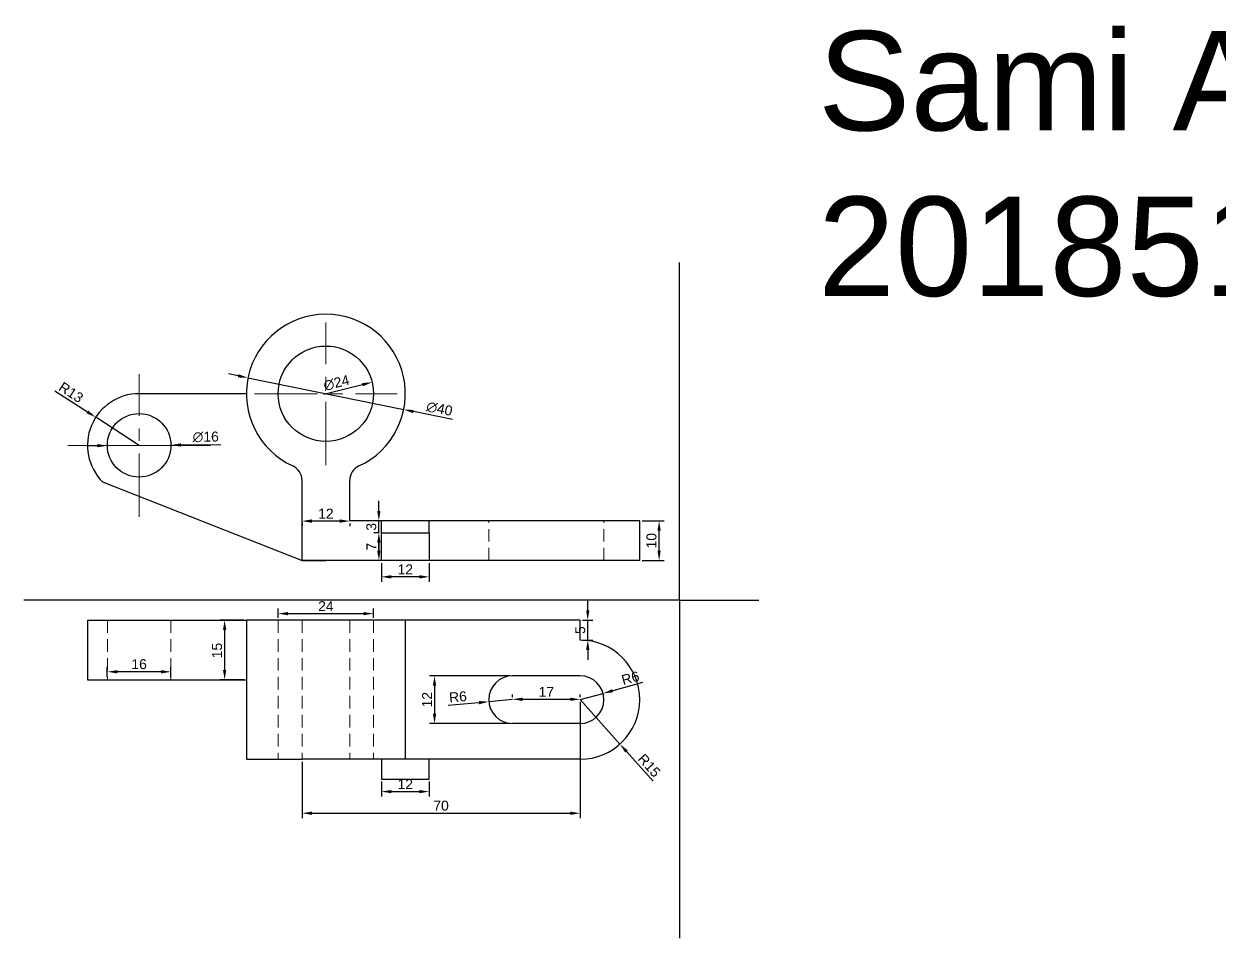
# Model space of a CAD drawing. Header units: millimetres. Extents: x 0 to 582, y 1 to 469.
# Drawn here: x 0.1 to 300.9, y 239.2 to 469.2 of the extents above; entities that cross this region are included whole.
import ezdxf

# ---------------------------------------------------------------- set-up
doc = ezdxf.new("R2010")
doc.units = ezdxf.units.MM
doc.header["$LTSCALE"] = 0.25
doc.linetypes.add('CENTERX2', pattern=[101.6, 63.5, -12.7, 12.7, -12.7])
doc.linetypes.add('HIDDENX2', pattern=[19.05, 12.7, -6.35])
for name, color, linetype, lineweight in [('Center', 1, 'CENTERX2', 15), ('Dimension', 3, 'Continuous', 9), ('Hidden', 2, 'HIDDENX2', 13)]:
    doc.layers.add(name, color=color, linetype=linetype, lineweight=lineweight)
doc.styles.get("Standard").update_dxf_attribs({"font": 'arial.ttf'})
doc.dimstyles.new('ISO-25', dxfattribs={"dimtxt": 2.5, "dimasz": 2.5, "dimexe": 1.25, "dimexo": 0.625, "dimtad": 1, "dimtxsty": 'Standard', "dimcen": 2.5, "dimadec": 0, "dimazin": 0, "dimtfac": 1, "dimtmove": 0, "dimatfit": 3, "dimfxl": 1, "dimarcsym": 0})

# ---------------------------------------------------------------- blocks, each defined once
blk = doc.blocks.new('*D1')
at = {"layer": 'Defpoints', "color": 0, "transparency": 16777216}
for p in [(155.06, 344.18), (159.94, 344.18), (155.06, 334.18)]:
    blk.add_point(p, dxfattribs=at)
at = {"layer": 'Dimension', "color": 0, "lineweight": -2, "transparency": 16777216}
for p, q in [((155.69, 344.18), (161.19, 344.18)), ((159.94, 336.68), (159.94, 341.68)), ((155.69, 334.18), (161.19, 334.18))]:
    blk.add_line(p, q, dxfattribs=at)
at = {"layer": 'Dimension', "color": 0, "transparency": 16777216}
for points in [[(159.52, 341.68), (160.35, 341.68), (159.94, 344.18)], [(159.52, 336.68), (160.35, 336.68), (159.94, 334.18)]]:
    blk.add_solid(points, dxfattribs=at)
at = {"layer": 'Dimension', "color": 0, "transparency": 16777216, "insert": (158.03, 339.18), "char_height": 2.5, "attachment_point": 5, "rotation": 90}
blk.add_mtext('10', dxfattribs=at)
blk = doc.blocks.new('*D2')
at = {"layer": 'Defpoints', "color": 0, "transparency": 16777216}
for p in [(70.06, 344.18), (70.06, 344.12), (82.06, 344.18)]:
    blk.add_point(p, dxfattribs=at)
at = {"layer": 'Dimension', "color": 0, "lineweight": -2, "transparency": 16777216}
for p, q in [((70.06, 343.55), (70.06, 342.87)), ((79.56, 344.12), (72.56, 344.12)), ((82.06, 343.55), (82.06, 342.87))]:
    blk.add_line(p, q, dxfattribs=at)
at = {"layer": 'Dimension', "color": 0, "transparency": 16777216}
for points in [[(72.56, 344.54), (72.56, 343.7), (70.06, 344.12)], [(79.56, 344.54), (79.56, 343.7), (82.06, 344.12)]]:
    blk.add_solid(points, dxfattribs=at)
at = {"layer": 'Dimension', "color": 0, "transparency": 16777216, "insert": (76.06, 346), "char_height": 2.5, "attachment_point": 5}
blk.add_mtext('12', dxfattribs=at)
blk = doc.blocks.new('*D3')
at = {"layer": 'Defpoints', "color": 0, "transparency": 16777216}
for p in [(87.71, 379.05), (64.41, 373.3)]:
    blk.add_point(p, dxfattribs=at)
at = {"layer": 'Dimension', "color": 0, "lineweight": -2, "transparency": 16777216}
blk.add_line((75.54, 376.05), (85.28, 378.46), dxfattribs=at)
at = {"layer": 'Dimension', "color": 0, "transparency": 16777216}
blk.add_solid([(85.18, 378.86), (85.38, 378.05), (87.71, 379.05)], dxfattribs=at)
at = {"layer": 'Dimension', "color": 0, "transparency": 16777216, "insert": (78.72, 378.87), "char_height": 2.5, "attachment_point": 5, "rotation": 13.8626}
blk.add_mtext('∅24', dxfattribs=at)
blk = doc.blocks.new('*D4')
at = {"layer": 'Defpoints', "color": 0, "transparency": 16777216}
for p in [(56.46, 380.17), (95.66, 372.18)]:
    blk.add_point(p, dxfattribs=at)
at = {"layer": 'Dimension', "color": 0, "lineweight": -2, "transparency": 16777216}
for p, q in [((54.01, 380.67), (51.57, 381.17)), ((56.46, 380.17), (95.66, 372.18)), ((107.95, 369.68), (98.11, 371.68))]:
    blk.add_line(p, q, dxfattribs=at)
at = {"layer": 'Dimension', "color": 0, "transparency": 16777216}
for points in [[(54.1, 381.08), (53.93, 380.27), (56.46, 380.17)], [(98.19, 372.09), (98.02, 371.28), (95.66, 372.18)]]:
    blk.add_solid(points, dxfattribs=at)
at = {"layer": 'Dimension', "color": 0, "transparency": 16777216, "insert": (104.65, 372.36), "char_height": 2.5, "attachment_point": 5, "rotation": 348.477}
blk.add_mtext('∅40', dxfattribs=at)
blk = doc.blocks.new('*D5')
at = {"layer": 'Defpoints', "color": 0, "transparency": 16777216}
for p in [(21.06, 363.11), (37.06, 363.24)]:
    blk.add_point(p, dxfattribs=at)
at = {"layer": 'Dimension', "color": 0, "lineweight": -2, "transparency": 16777216}
for p, q in [((18.56, 363.09), (16.06, 363.07)), ((21.06, 363.11), (37.06, 363.24)), ((49.61, 363.35), (39.56, 363.26))]:
    blk.add_line(p, q, dxfattribs=at)
at = {"layer": 'Dimension', "color": 0, "transparency": 16777216}
for points in [[(18.56, 363.51), (18.57, 362.68), (21.06, 363.11)], [(39.56, 363.68), (39.56, 362.85), (37.06, 363.24)]]:
    blk.add_solid(points, dxfattribs=at)
at = {"layer": 'Dimension', "color": 0, "transparency": 16777216, "insert": (45.82, 365.29), "char_height": 2.5, "attachment_point": 5, "rotation": 0.466}
blk.add_mtext('∅16', dxfattribs=at)
blk = doc.blocks.new('*D6')
at = {"layer": 'Defpoints', "color": 0, "transparency": 16777216}
for p in [(18.14, 370.23), (29.06, 363.18)]:
    blk.add_point(p, dxfattribs=at)
at = {"layer": 'Dimension', "color": 0, "lineweight": -2, "transparency": 16777216}
for p, q in [((7.87, 376.86), (16.04, 371.59)), ((29.06, 363.18), (18.14, 370.23))]:
    blk.add_line(p, q, dxfattribs=at)
at = {"layer": 'Dimension', "color": 0, "transparency": 16777216}
blk.add_solid([(16.27, 371.94), (15.81, 371.24), (18.14, 370.23)], dxfattribs=at)
at = {"layer": 'Dimension', "color": 0, "transparency": 16777216, "insert": (11.94, 376.5), "char_height": 2.5, "attachment_point": 5, "rotation": 327.1526}
blk.add_mtext('R13', dxfattribs=at)
blk = doc.blocks.new('*D7')
at = {"layer": 'Defpoints', "color": 0, "transparency": 16777216}
for p in [(56.06, 319.18), (50.59, 304.18), (56.06, 304.18)]:
    blk.add_point(p, dxfattribs=at)
at = {"layer": 'Dimension', "color": 0, "lineweight": -2, "transparency": 16777216}
for p, q in [((55.44, 319.18), (49.34, 319.18)), ((50.59, 316.68), (50.59, 306.68)), ((55.44, 304.18), (49.34, 304.18))]:
    blk.add_line(p, q, dxfattribs=at)
at = {"layer": 'Dimension', "color": 0, "transparency": 16777216}
for points in [[(50.17, 316.68), (51, 316.68), (50.59, 319.18)], [(50.17, 306.68), (51, 306.68), (50.59, 304.18)]]:
    blk.add_solid(points, dxfattribs=at)
at = {"layer": 'Dimension', "color": 0, "transparency": 16777216, "insert": (48.69, 311.54), "char_height": 2.5, "attachment_point": 5, "rotation": 90}
blk.add_mtext('15', dxfattribs=at)
blk = doc.blocks.new('*D8')
at = {"layer": 'Defpoints', "color": 0, "transparency": 16777216}
for p in [(21.06, 306.2), (21.06, 304.18), (37.06, 304.18)]:
    blk.add_point(p, dxfattribs=at)
at = {"layer": 'Dimension', "color": 0, "lineweight": -2, "transparency": 16777216}
for p, q in [((21.06, 304.8), (21.06, 307.45)), ((37.06, 304.8), (37.06, 307.45)), ((34.56, 306.2), (23.56, 306.2))]:
    blk.add_line(p, q, dxfattribs=at)
at = {"layer": 'Dimension', "color": 0, "transparency": 16777216}
for points in [[(23.56, 306.61), (23.56, 305.78), (21.06, 306.2)], [(34.56, 306.61), (34.56, 305.78), (37.06, 306.2)]]:
    blk.add_solid(points, dxfattribs=at)
at = {"layer": 'Dimension', "color": 0, "transparency": 16777216, "insert": (29.06, 308.1), "char_height": 2.5, "attachment_point": 5}
blk.add_mtext('16', dxfattribs=at)
blk = doc.blocks.new('*D9')
at = {"layer": 'Defpoints', "color": 0, "transparency": 16777216}
for p in [(90.06, 279.18), (102.06, 279.18), (102.06, 276.04)]:
    blk.add_point(p, dxfattribs=at)
at = {"layer": 'Dimension', "color": 0, "lineweight": -2, "transparency": 16777216}
for p, q in [((90.06, 278.55), (90.06, 274.79)), ((102.06, 278.55), (102.06, 274.79)), ((92.56, 276.04), (99.56, 276.04))]:
    blk.add_line(p, q, dxfattribs=at)
at = {"layer": 'Dimension', "color": 0, "transparency": 16777216}
for points in [[(92.56, 276.46), (92.56, 275.63), (90.06, 276.04)], [(99.56, 276.46), (99.56, 275.63), (102.06, 276.04)]]:
    blk.add_solid(points, dxfattribs=at)
at = {"layer": 'Dimension', "color": 0, "transparency": 16777216, "insert": (96.06, 277.92), "char_height": 2.5, "attachment_point": 5}
blk.add_mtext('12', dxfattribs=at)
blk = doc.blocks.new('*D10')
at = {"layer": 'Defpoints', "color": 0, "transparency": 16777216}
for p in [(90.06, 334.18), (102.06, 334.18), (90.06, 330.09)]:
    blk.add_point(p, dxfattribs=at)
at = {"layer": 'Dimension', "color": 0, "lineweight": -2, "transparency": 16777216}
for p, q in [((90.06, 333.55), (90.06, 328.84)), ((102.06, 333.55), (102.06, 328.84)), ((99.56, 330.09), (92.56, 330.09))]:
    blk.add_line(p, q, dxfattribs=at)
at = {"layer": 'Dimension', "color": 0, "transparency": 16777216}
for points in [[(92.56, 330.51), (92.56, 329.67), (90.06, 330.09)], [(99.56, 330.51), (99.56, 329.67), (102.06, 330.09)]]:
    blk.add_solid(points, dxfattribs=at)
at = {"layer": 'Dimension', "color": 0, "transparency": 16777216, "insert": (96.06, 331.97), "char_height": 2.5, "attachment_point": 5}
blk.add_mtext('12', dxfattribs=at)
blk = doc.blocks.new('*D11')
at = {"layer": 'Defpoints', "color": 0, "transparency": 16777216}
for p in [(89.4, 344.18), (90.06, 344.18), (90.06, 341.18)]:
    blk.add_point(p, dxfattribs=at)
at = {"layer": 'Dimension', "color": 0, "lineweight": -2, "transparency": 16777216}
for p, q in [((89.4, 346.68), (89.4, 349.18)), ((89.44, 344.18), (88.15, 344.18)), ((89.4, 341.18), (89.4, 344.18)), ((89.44, 341.18), (88.15, 341.18)), ((89.4, 338.68), (89.4, 336.18))]:
    blk.add_line(p, q, dxfattribs=at)
at = {"layer": 'Dimension', "color": 0, "transparency": 16777216}
for points in [[(88.98, 346.68), (89.82, 346.68), (89.4, 344.18)], [(88.98, 338.68), (89.82, 338.68), (89.4, 341.18)]]:
    blk.add_solid(points, dxfattribs=at)
at = {"layer": 'Dimension', "color": 0, "transparency": 16777216, "insert": (87.5, 342.68), "char_height": 2.5, "attachment_point": 5, "rotation": 90}
blk.add_mtext('3', dxfattribs=at)
blk = doc.blocks.new('*D12')
at = {"layer": 'Defpoints', "color": 0, "transparency": 16777216}
for p in [(89.4, 341.18), (90.06, 341.18), (90.06, 334.18)]:
    blk.add_point(p, dxfattribs=at)
at = {"layer": 'Dimension', "color": 0, "lineweight": -2, "transparency": 16777216}
for p, q in [((89.44, 341.18), (88.15, 341.18)), ((89.4, 336.68), (89.4, 338.68)), ((89.44, 334.18), (88.15, 334.18))]:
    blk.add_line(p, q, dxfattribs=at)
at = {"layer": 'Dimension', "color": 0, "transparency": 16777216}
for points in [[(88.98, 338.68), (89.82, 338.68), (89.4, 341.18)], [(88.98, 336.68), (89.82, 336.68), (89.4, 334.18)]]:
    blk.add_solid(points, dxfattribs=at)
at = {"layer": 'Dimension', "color": 0, "transparency": 16777216, "insert": (87.53, 337.68), "char_height": 2.5, "attachment_point": 5, "rotation": 90}
blk.add_mtext('7', dxfattribs=at)
blk = doc.blocks.new('*D13')
at = {"layer": 'Defpoints', "color": 0, "transparency": 16777216}
for p in [(123.06, 299.18), (140.06, 299.27), (140.06, 299.18)]:
    blk.add_point(p, dxfattribs=at)
at = {"layer": 'Dimension', "color": 0, "lineweight": -2, "transparency": 16777216}
for p, q in [((123.06, 299.8), (123.06, 300.52)), ((125.56, 299.27), (137.56, 299.27)), ((140.06, 299.8), (140.06, 300.52))]:
    blk.add_line(p, q, dxfattribs=at)
at = {"layer": 'Dimension', "color": 0, "transparency": 16777216}
for points in [[(125.56, 299.69), (125.56, 298.86), (123.06, 299.27)], [(137.56, 299.69), (137.56, 298.86), (140.06, 299.27)]]:
    blk.add_solid(points, dxfattribs=at)
at = {"layer": 'Dimension', "color": 0, "transparency": 16777216, "insert": (131.56, 301.15), "char_height": 2.5, "attachment_point": 5}
blk.add_mtext('17', dxfattribs=at)
blk = doc.blocks.new('*D14')
at = {"layer": 'Defpoints', "color": 0, "transparency": 16777216}
for p in [(140.06, 299.27), (70.06, 284.18), (140.06, 270.6)]:
    blk.add_point(p, dxfattribs=at)
at = {"layer": 'Dimension', "color": 0, "lineweight": -2, "transparency": 16777216}
for p, q in [((140.06, 298.65), (140.06, 269.35)), ((70.06, 283.55), (70.06, 269.35)), ((72.56, 270.6), (137.56, 270.6))]:
    blk.add_line(p, q, dxfattribs=at)
at = {"layer": 'Dimension', "color": 0, "transparency": 16777216}
for points in [[(72.56, 271.01), (72.56, 270.18), (70.06, 270.6)], [(137.56, 271.01), (137.56, 270.18), (140.06, 270.6)]]:
    blk.add_solid(points, dxfattribs=at)
at = {"layer": 'Dimension', "color": 0, "transparency": 16777216, "insert": (105.06, 272.5), "char_height": 2.5, "attachment_point": 5}
blk.add_mtext('70', dxfattribs=at)
blk = doc.blocks.new('*D15')
at = {"layer": 'Defpoints', "color": 0, "transparency": 16777216}
for p in [(140.06, 319.18), (141.98, 319.18), (140.06, 314.18)]:
    blk.add_point(p, dxfattribs=at)
at = {"layer": 'Dimension', "color": 0, "lineweight": -2, "transparency": 16777216}
for p, q in [((141.98, 321.68), (141.98, 324.18)), ((140.69, 319.18), (143.23, 319.18)), ((141.98, 314.18), (141.98, 319.18)), ((140.69, 314.18), (143.23, 314.18)), ((141.98, 311.68), (141.98, 309.18))]:
    blk.add_line(p, q, dxfattribs=at)
at = {"layer": 'Dimension', "color": 0, "transparency": 16777216}
for points in [[(141.57, 321.68), (142.4, 321.68), (141.98, 319.18)], [(141.57, 311.68), (142.4, 311.68), (141.98, 314.18)]]:
    blk.add_solid(points, dxfattribs=at)
at = {"layer": 'Dimension', "color": 0, "transparency": 16777216, "insert": (140.09, 316.68), "char_height": 2.5, "attachment_point": 5, "rotation": 90}
blk.add_mtext('5', dxfattribs=at)
blk = doc.blocks.new('*D16')
at = {"layer": 'Defpoints', "color": 0, "transparency": 16777216}
for p in [(64.06, 319.18), (88.06, 320.83), (88.06, 319.18)]:
    blk.add_point(p, dxfattribs=at)
at = {"layer": 'Dimension', "color": 0, "lineweight": -2, "transparency": 16777216}
for p, q in [((64.06, 319.8), (64.06, 322.08)), ((88.06, 319.8), (88.06, 322.08)), ((66.56, 320.83), (85.56, 320.83))]:
    blk.add_line(p, q, dxfattribs=at)
at = {"layer": 'Dimension', "color": 0, "transparency": 16777216}
for points in [[(66.56, 321.24), (66.56, 320.41), (64.06, 320.83)], [(85.56, 321.24), (85.56, 320.41), (88.06, 320.83)]]:
    blk.add_solid(points, dxfattribs=at)
at = {"layer": 'Dimension', "color": 0, "transparency": 16777216, "insert": (76.06, 322.71), "char_height": 2.5, "attachment_point": 5}
blk.add_mtext('24', dxfattribs=at)
blk = doc.blocks.new('*D17')
at = {"layer": 'Defpoints', "color": 0, "transparency": 16777216}
for p in [(140.06, 299.18), (150.06, 288)]:
    blk.add_point(p, dxfattribs=at)
at = {"layer": 'Dimension', "color": 0, "lineweight": -2, "transparency": 16777216}
for p, q in [((140.06, 299.18), (150.06, 288)), ((158.45, 278.63), (151.73, 286.14))]:
    blk.add_line(p, q, dxfattribs=at)
at = {"layer": 'Dimension', "color": 0, "transparency": 16777216}
blk.add_solid([(152.04, 286.42), (151.42, 285.86), (150.06, 288)], dxfattribs=at)
at = {"layer": 'Dimension', "color": 0, "transparency": 16777216, "insert": (157.45, 282.6), "char_height": 2.5, "attachment_point": 5, "rotation": 311.8279}
blk.add_mtext('R15', dxfattribs=at)
blk = doc.blocks.new('*D18')
at = {"layer": 'Defpoints', "color": 0, "transparency": 16777216}
for p in [(117.08, 298.66), (123.06, 299.18)]:
    blk.add_point(p, dxfattribs=at)
at = {"layer": 'Dimension', "color": 0, "lineweight": -2, "transparency": 16777216}
for p, q in [((106.84, 297.76), (114.59, 298.44)), ((123.06, 299.18), (117.08, 298.66))]:
    blk.add_line(p, q, dxfattribs=at)
at = {"layer": 'Dimension', "color": 0, "transparency": 16777216}
blk.add_solid([(114.56, 298.85), (114.63, 298.02), (117.08, 298.66)], dxfattribs=at)
at = {"layer": 'Dimension', "color": 0, "transparency": 16777216, "insert": (109.31, 299.88), "char_height": 2.5, "attachment_point": 5, "rotation": 5.0104}
blk.add_mtext('R6', dxfattribs=at)
blk = doc.blocks.new('*D19')
at = {"layer": 'Defpoints', "color": 0, "transparency": 16777216}
for p in [(140.06, 299.18), (145.85, 300.76)]:
    blk.add_point(p, dxfattribs=at)
at = {"layer": 'Dimension', "color": 0, "lineweight": -2, "transparency": 16777216}
for p, q in [((155.76, 303.48), (148.26, 301.42)), ((140.06, 299.18), (145.85, 300.76))]:
    blk.add_line(p, q, dxfattribs=at)
at = {"layer": 'Dimension', "color": 0, "transparency": 16777216}
blk.add_solid([(148.15, 301.83), (148.37, 301.02), (145.85, 300.76)], dxfattribs=at)
at = {"layer": 'Dimension', "color": 0, "transparency": 16777216, "insert": (152.71, 304.62), "char_height": 2.5, "attachment_point": 5, "rotation": 15.3149}
blk.add_mtext('R6', dxfattribs=at)
blk = doc.blocks.new('*D75')
at = {"layer": 'Defpoints', "color": 0, "transparency": 16777216}
for p in [(123.06, 305.18), (103.41, 293.18), (123.06, 293.18)]:
    blk.add_point(p, dxfattribs=at)
at = {"layer": 'Dimension', "color": 0, "lineweight": -2, "transparency": 16777216}
for p, q in [((122.44, 305.18), (102.16, 305.18)), ((103.41, 302.68), (103.41, 295.68)), ((122.44, 293.18), (102.16, 293.18))]:
    blk.add_line(p, q, dxfattribs=at)
at = {"layer": 'Dimension', "color": 0, "transparency": 16777216}
for points in [[(102.99, 302.68), (103.83, 302.68), (103.41, 305.18)], [(102.99, 295.68), (103.83, 295.68), (103.41, 293.18)]]:
    blk.add_solid(points, dxfattribs=at)
at = {"layer": 'Dimension', "color": 0, "transparency": 16777216, "insert": (101.53, 299.18), "char_height": 2.5, "attachment_point": 5, "rotation": 90}
blk.add_mtext('12', dxfattribs=at)

msp = doc.modelspace()

# ---------------------------------------------------------------- linework, layer by layer
for p, q in [((165.061, 324.179), (165.061, 409.179)), ((56.061, 376.179), (29.061, 376.179)), ((19.869, 353.987), (70.061, 334.179)), ((70.061, 334.179), (70.061, 354.362)), ((82.061, 344.179), (82.061, 354.362)), ((155.061, 344.179), (82.061, 344.179)), ((90.061, 341.179), (90.061, 344.179)), ((102.061, 341.179), (102.061, 344.179)), ((155.061, 334.179), (155.061, 344.179)), ((90.061, 334.179), (90.061, 341.179)), ((90.061, 341.179), (102.061, 341.179)), ((102.061, 341.179), (102.061, 334.179)), ((140.061, 334.179), (70.061, 334.179)), ((70.061, 334.179), (76.061, 334.179)), ((155.061, 334.179), (140.061, 334.179)), ((165.061, 324.179), (0.061, 324.179)), ((165.061, 324.179), (165.061, 239.179)), ((165.061, 324.179), (185.061, 324.179)), ((16.061, 319.179), (56.061, 319.179)), ((16.061, 319.179), (16.061, 304.179)), ((56.061, 319.179), (56.061, 284.179)), ((70.061, 319.179), (56.061, 319.179)), ((140.061, 319.179), (70.061, 319.179)), ((96.061, 319.179), (96.061, 284.179)), ((140.061, 314.179), (140.061, 319.179)), ((16.061, 304.179), (56.061, 304.179)), ((140.061, 305.179), (123.061, 305.179)), ((140.061, 293.179), (123.061, 293.179)), ((56.061, 284.179), (70.061, 284.179)), ((140.061, 284.179), (70.061, 284.179)), ((90.061, 284.179), (90.061, 279.179)), ((102.061, 279.179), (102.061, 284.179)), ((90.061, 279.179), (102.061, 279.179))]:
    msp.add_line(p, q)
for centre, radius in [((76.061, 376.179), 12), ((29.061, 363.179), 8)]:
    msp.add_circle(centre, radius)
for centre, radius, start, end in [((76.061, 376.179), 20, 294.62432, 245.37568), ((29.061, 363.179), 13, 90, 225), ((66.061, 354.362), 4, 0, 65.37568), ((86.061, 354.362), 4, 114.62432, 180), ((140.061, 299.179), 15, 270, 90), ((123.061, 299.179), 6, 90, 270), ((140.061, 299.179), 6, 270, 90)]:
    msp.add_arc(centre, radius, start, end)
at = {"layer": 'Center'}
for p, q in [((76.061, 358.226), (76.061, 394.132)), ((29.061, 345.226), (29.061, 381.132)), ((58.108, 376.179), (94.015, 376.179)), ((11.108, 363.179), (47.015, 363.179))]:
    msp.add_line(p, q, dxfattribs=at)
at = {"layer": 'Hidden'}
for p, q in [((117.061, 334.179), (117.061, 344.179)), ((146.061, 334.179), (146.061, 344.179)), ((21.061, 319.179), (21.061, 304.179)), ((37.061, 319.179), (37.061, 304.179)), ((64.061, 319.179), (64.061, 284.179)), ((70.061, 319.179), (70.061, 284.179)), ((82.061, 319.179), (82.061, 284.179)), ((88.061, 319.179), (88.061, 284.179))]:
    msp.add_line(p, q, dxfattribs=at)

# ---------------------------------------------------------------- texts
at = {"insert": (199.907, 467.443), "char_height": 25, "attachment_point": 1}
msp.add_mtext_dynamic_manual_height_columns('Sami Aktuğ E.C\\P2018514002 EEE-114', width=367.70558, gutter_width=12.5, heights=[0], dxfattribs=at)

# ---------------------------------------------------------------- dimensions: what is measured, and where the dimension line sits
at = {"layer": 'Dimension'}
for center, mpoint, picture, middle in [((29.061, 363.179), (18.14, 370.231), '*D6', (11.937, 376.5)), ((140.061, 299.179), (145.848, 300.764), '*D19', (152.715, 304.616)), ((123.061, 299.179), (117.084, 298.655), '*D18', (109.308, 299.882))]:
    dim = msp.add_radius_dim(center=center, mpoint=mpoint, dimstyle='ISO-25', dxfattribs=at)
    dim.commit()
    dim.dimension.update_dxf_attribs({"geometry": picture, "text_midpoint": middle})
for p1, p2, picture, middle in [((56.465, 380.175), (95.658, 372.184), '*D4', (104.647, 372.364)), ((21.062, 363.114), (37.061, 363.244), '*D5', (45.82, 365.287))]:
    dim = msp.add_diameter_dim_2p(p1=p1, p2=p2, dimstyle='ISO-25', dxfattribs=at)
    dim.commit()
    dim.dimension.update_dxf_attribs({"geometry": picture, "text_midpoint": middle})
dim = msp.add_diameter_dim_2p(p1=(64.411, 373.304), p2=(87.712, 379.054), dimstyle='ISO-25', dxfattribs=at)
dim.commit()
dim.dimension.update_dxf_attribs({"geometry": '*D3', "text_midpoint": (79.197, 376.953), "dimtype": 163})
for base, p1, p2, picture, middle in [((89.401, 344.179), (90.061, 341.179), (90.061, 344.179), '*D11', (87.499, 342.679)), ((159.936, 344.179), (155.061, 334.179), (155.061, 344.179), '*D1', (158.034, 339.179)), ((89.401, 341.179), (90.061, 334.179), (90.061, 341.179), '*D12', (87.526, 337.679)), ((141.983, 319.179), (140.061, 314.179), (140.061, 319.179), '*D15', (140.087, 316.679)), ((103.411, 293.179), (123.061, 305.179), (123.061, 293.179), '*D75', (101.531, 299.179))]:
    dim = msp.add_linear_dim(base=base, p1=p1, p2=p2, angle=90, dimstyle='ISO-25', dxfattribs=at)
    dim.commit()
    dim.dimension.update_dxf_attribs({"geometry": picture, "text_midpoint": middle})
for base, p1, p2, picture, middle in [((70.061, 344.12), (82.061, 344.179), (70.061, 344.179), '*D2', (76.061, 346)), ((90.061, 330.091), (102.061, 334.179), (90.061, 334.179), '*D10', (96.061, 331.971)), ((88.061, 320.825), (64.061, 319.179), (88.061, 319.179), '*D16', (76.061, 322.705)), ((21.061, 306.198), (37.061, 304.179), (21.061, 304.179), '*D8', (29.061, 308.1)), ((140.061, 299.272), (123.061, 299.179), (140.061, 299.179), '*D13', (131.561, 301.152)), ((140.061, 270.596), (70.061, 284.179), (140.061, 299.272), '*D14', (105.061, 272.498))]:
    dim = msp.add_linear_dim(base=base, p1=p1, p2=p2, dimstyle='ISO-25', dxfattribs=at)
    dim.commit()
    dim.dimension.update_dxf_attribs({"geometry": picture, "text_midpoint": middle})
dim = msp.add_linear_dim(base=(50.587, 304.179), p1=(56.061, 319.179), p2=(56.061, 304.179), angle=90, dimstyle='ISO-25', dxfattribs=at)
dim.commit()
dim.dimension.update_dxf_attribs({"geometry": '*D7', "text_midpoint": (50.587, 311.537), "dimtype": 160})
dim = msp.add_radius_dim(center=(140.061, 299.179), mpoint=(150.065, 288.002), dimstyle='ISO-25', dxfattribs=at)
dim.commit()
dim.dimension.update_dxf_attribs({"geometry": '*D17', "text_midpoint": (156.034, 281.333), "dimtype": 164})
dim = msp.add_linear_dim(base=(102.061, 276.042), p1=(90.061, 279.179), p2=(102.061, 279.179), dimstyle='ISO-25', dxfattribs=at)
dim.commit()
dim.dimension.update_dxf_attribs({"geometry": '*D9', "text_midpoint": (96.061, 276.042), "dimtype": 160})

doc.saveas('drawing.dxf')
